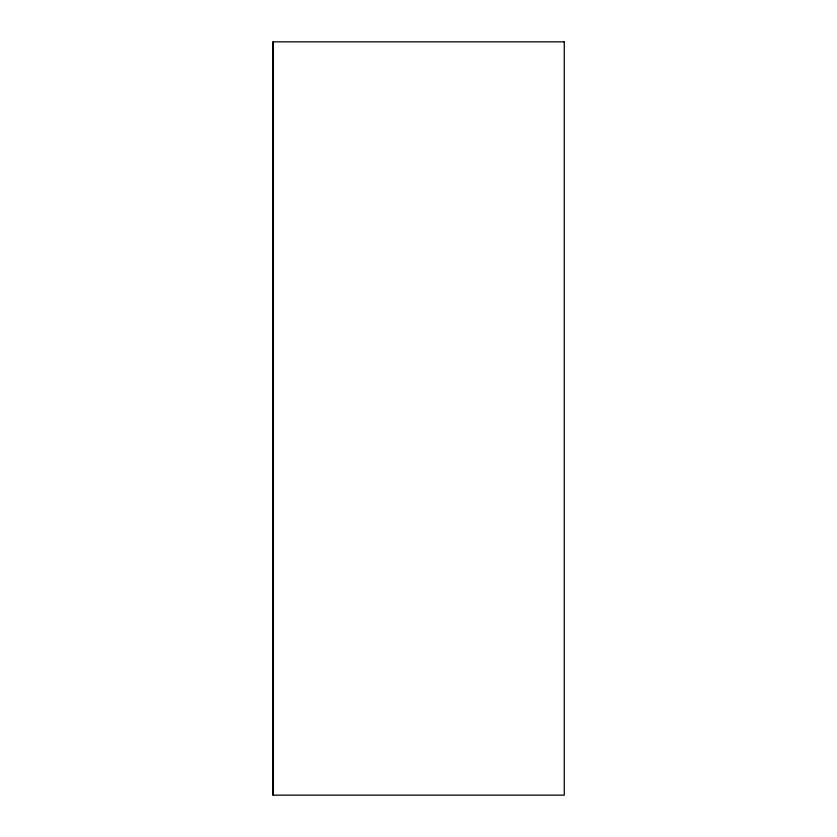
<?xml version="1.0" encoding="UTF-8"?>
<svg xmlns="http://www.w3.org/2000/svg" width="837" height="837" viewBox="0 0 837 837"><rect width="100%" height="100%" fill="white"/><g stroke="black" fill="none" stroke-linecap="round" stroke-linejoin="round"><path stroke-width="1.26" d="M273.396 41.85L273.396 795.15M564.264 41.85L272.736 41.85L272.736 795.15L564.264 795.15L564.264 41.85"/></g></svg>
